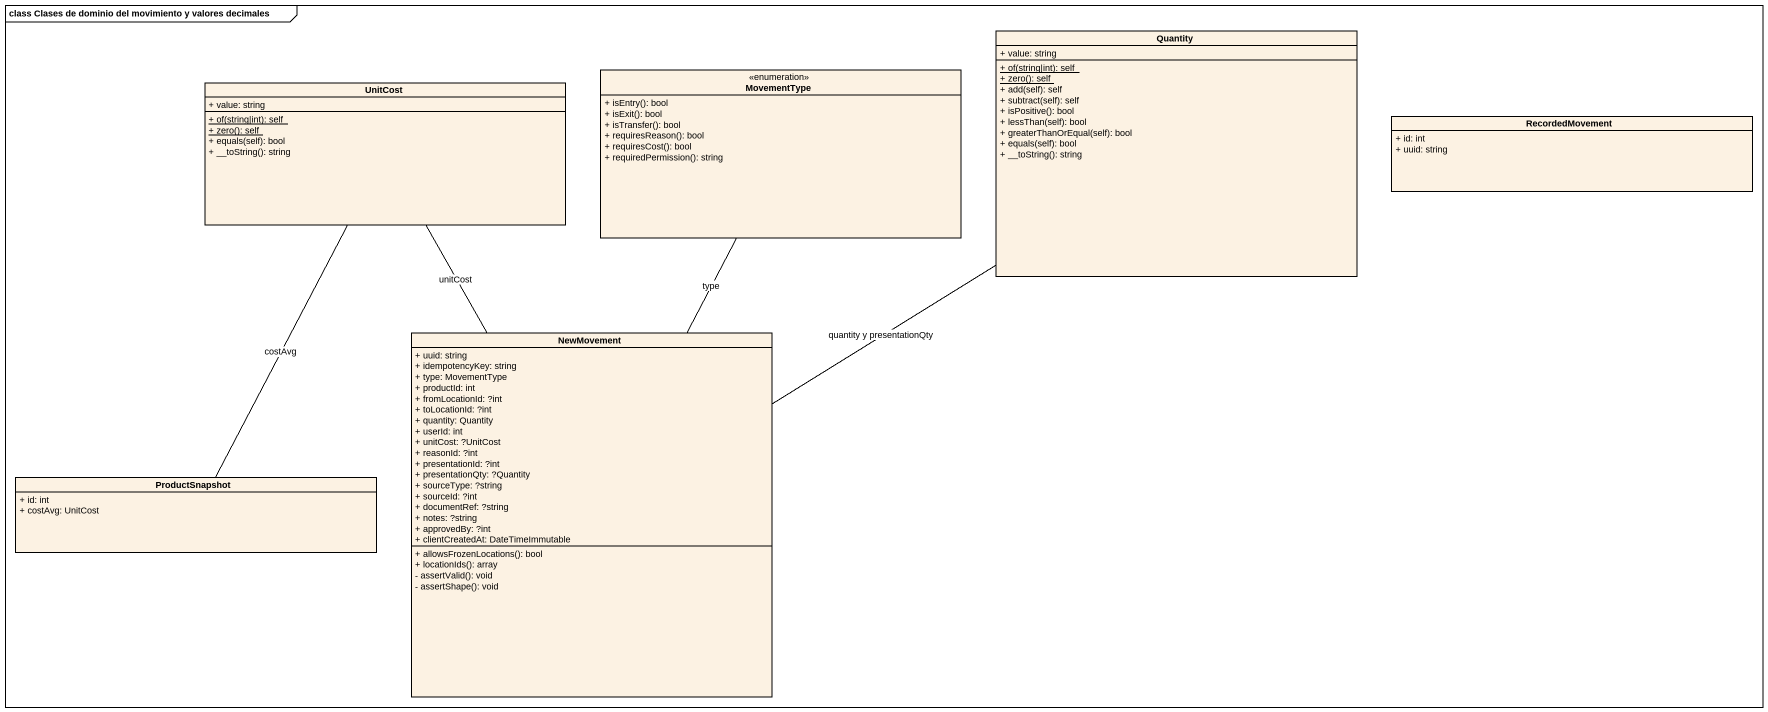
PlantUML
@startuml
mainframe class Clases de dominio del movimiento y valores decimales
hide circle
hide empty members
skinparam classAttributeIconSize 0
class Quantity {
  + value: string
  {static} + of(string|int): self
  {static} + zero(): self
  + add(self): self
  + subtract(self): self
  + isPositive(): bool
  + lessThan(self): bool
  + greaterThanOrEqual(self): bool
  + equals(self): bool
  + __toString(): string
}
class UnitCost {
  + value: string
  {static} + of(string|int): self
  {static} + zero(): self
  + equals(self): bool
  + __toString(): string
}
enum MovementType {
  + isEntry(): bool
  + isExit(): bool
  + isTransfer(): bool
  + requiresReason(): bool
  + requiresCost(): bool
  + requiredPermission(): string
}
class RecordedMovement {
  + id: int
  + uuid: string
}
class NewMovement {
  + uuid: string
  + idempotencyKey: string
  + type: MovementType
  + productId: int
  + fromLocationId: ?int
  + toLocationId: ?int
  + quantity: Quantity
  + userId: int
  + unitCost: ?UnitCost
  + reasonId: ?int
  + presentationId: ?int
  + presentationQty: ?Quantity
  + sourceType: ?string
  + sourceId: ?int
  + documentRef: ?string
  + notes: ?string
  + approvedBy: ?int
  + clientCreatedAt: DateTimeImmutable
  + allowsFrozenLocations(): bool
  + locationIds(): array
  - assertValid(): void
  - assertShape(): void
}
class ProductSnapshot {
  + id: int
  + costAvg: UnitCost
}
NewMovement -up- Quantity : quantity y presentationQty
NewMovement -up- UnitCost : unitCost
NewMovement -up- MovementType : type
ProductSnapshot -up- UnitCost : costAvg
@enduml
